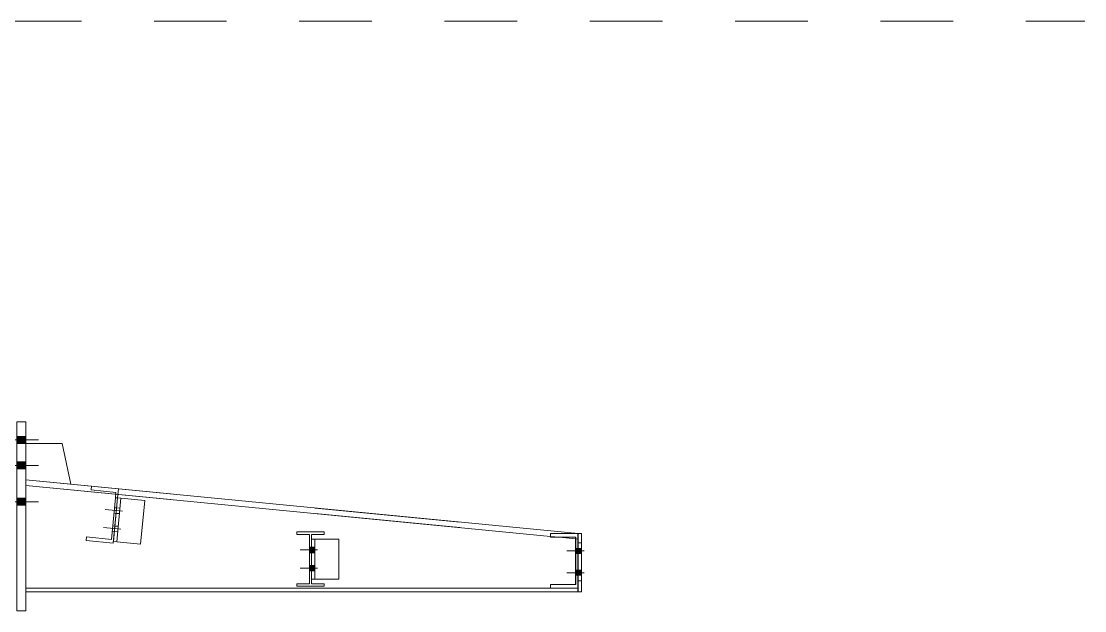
# Model space of a CAD drawing. Header units: millimetres. Extents: x 652937 to 1670132, y 1473552 to 2851037.
# Drawn here: x 663476.24 to 663479.168, y 1524528.598 to 1524530.22 of the extents above; entities that cross this region are included whole.
import ezdxf

# ---------------------------------------------------------------- set-up
doc = ezdxf.new("R2010")
doc.units = ezdxf.units.MM
for name, pattern in [('XKITLINE00', [0]), ('XKITLINE01', [4, 1, -1, 1, -1]), ('XKITLINE02', [4, 2, -2])]:
    doc.linetypes.add(name, pattern=pattern)
for name, color, linetype, lineweight in [('Bolt', 7, 'Continuous', 0), ('Part', 7, 'Continuous', 0), ('S-GRID', 7, 'Continuous', 9)]:
    doc.layers.add(name, color=color, linetype=linetype, lineweight=lineweight)

# ---------------------------------------------------------------- blocks, each defined once
blk = doc.blocks.new('*A18762946')
at = {"layer": 'S-GRID', "color": 7, "linetype": 'XKITLINE01', "lineweight": 0}
blk.add_line((-21.862873, 30.9), (90.947689, 30.9), dxfattribs=at)
blk = doc.blocks.new('*A18772947')
at = {"layer": 'Part', "color": 7, "linetype": 'XKITLINE02', "lineweight": 0}
for p, q in [((76.372307, 24.588961), (76.372307, 24.513608)), ((76.372617, 24.588961), (76.372307, 24.588961)), ((76.372307, 24.588961), (76.372679, 24.588925)), ((76.372307, 24.513608), (76.372617, 24.513608)), ((76.372307, 24.513608), (76.372679, 24.513572)), ((76.372617, 24.513608), (76.372617, 24.588961)), ((76.372617, 24.588961), (76.372679, 24.588955)), ((76.372617, 24.513608), (76.372679, 24.513602)), ((76.372679, 24.588925), (83.974157, 23.850012)), ((76.372679, 24.513572), (83.974157, 23.774658)), ((83.713646, 23.800012), (83.595952, 23.811452)), ((83.970952, 23.775), (83.940952, 23.777916)), ((83.974157, 23.774658), (83.974157, 23.850012)), ((83.974157, 23.850012), (83.974467, 23.850012)), ((83.974157, 23.774658), (83.974467, 23.774658))]:
    blk.add_line(p, q, dxfattribs=at)
at = {"layer": 'Part', "color": 7, "linetype": 'XKITLINE00', "lineweight": 0}
for p, q in [((76.372679, 24.588955), (83.974467, 23.850012)), ((83.595952, 23.811452), (76.372679, 24.513602)), ((83.940952, 23.777916), (83.713646, 23.800012)), ((83.974467, 23.774658), (83.970952, 23.775)), ((83.974467, 23.850012), (83.974467, 23.774658))]:
    blk.add_line(p, q, dxfattribs=at)
blk = doc.blocks.new('*A18782948')
at = {"layer": 'Part', "color": 7, "linetype": 'XKITLINE02', "lineweight": 0}
for p, q in [((76.372307, 23.100012), (76.372679, 23.100012)), ((76.372307, 23.100012), (76.372307, 23.050012)), ((76.372617, 23.100012), (76.372307, 23.100012)), ((76.372307, 23.050012), (76.372617, 23.050012)), ((76.372307, 23.050012), (76.372679, 23.050012)), ((76.372617, 23.050012), (76.372617, 23.100012)), ((76.372679, 23.100012), (76.372617, 23.100012)), ((76.372617, 23.050012), (76.372679, 23.050012)), ((83.974157, 23.100012), (83.595952, 23.100012)), ((83.974157, 23.050012), (83.974157, 23.100012)), ((83.974157, 23.100012), (83.974467, 23.100012)), ((83.974467, 23.050012), (83.974157, 23.050012))]:
    blk.add_line(p, q, dxfattribs=at)
at = {"layer": 'Part', "color": 7, "linetype": 'XKITLINE00', "lineweight": 0}
for p, q in [((83.595952, 23.100012), (76.372679, 23.100012)), ((76.372679, 23.050012), (83.974467, 23.050012)), ((83.974467, 23.100012), (83.970952, 23.100012)), ((83.974467, 23.100012), (83.974467, 23.050012))]:
    blk.add_line(p, q, dxfattribs=at)
blk = doc.blocks.new('*A18792949')
at = {"layer": 'Part', "color": 7, "linetype": 'XKITLINE02', "lineweight": 0}
for p, q in [((76.372454, 23.100012), (76.372461, 24.513606)), ((76.372461, 24.513606), (83.974304, 23.774912)), ((76.372461, 24.513606), (76.372477, 24.513606)), ((76.372477, 24.513606), (76.37247, 23.100012)), ((76.372477, 24.513606), (76.372679, 24.513586)), ((76.372679, 24.513586), (83.97432, 23.774912)), ((83.974304, 23.100012), (83.974304, 23.774912)), ((83.974304, 23.774912), (83.97432, 23.774912)), ((83.97432, 23.774912), (83.97432, 23.100012)), ((83.97432, 23.100012), (76.372454, 23.100012))]:
    blk.add_line(p, q, dxfattribs=at)
blk = doc.blocks.new('*A21173187')
at = {"layer": 'Part', "color": 7, "linetype": 'XKITLINE02', "lineweight": 0}
for p, q in [((77.270549, 24.45124), (77.270315, 24.45124)), ((77.270549, 24.45124), (77.275368, 24.501007)), ((77.613944, 24.417994), (77.270549, 24.45124)), ((77.275368, 24.501007), (77.275133, 24.501007)), ((77.275368, 24.501007), (77.648622, 24.46487)), ((77.648622, 24.46487), (77.636576, 24.340452)), ((77.648622, 24.46487), (77.648388, 24.46487)), ((77.551445, 23.771019), (77.606856, 24.343343)), ((77.576487, 23.71836), (77.636716, 24.340452)), ((77.606716, 24.343343), (77.613944, 24.417994)), ((77.606856, 24.343343), (77.606716, 24.343343)), ((77.606716, 24.343343), (77.636576, 24.340452)), ((77.636716, 24.340452), (77.606856, 24.343343)), ((77.613944, 24.417994), (77.613709, 24.417994)), ((77.636576, 24.340452), (77.636716, 24.340452)), ((77.202858, 23.754498), (77.203232, 23.754498)), ((77.20805, 23.804265), (77.203232, 23.754498)), ((77.203232, 23.754498), (77.576487, 23.71836)), ((77.207676, 23.804265), (77.20805, 23.804265)), ((77.551445, 23.771019), (77.20805, 23.804265)), ((77.55107, 23.771019), (77.551445, 23.771019)), ((77.576112, 23.71836), (77.576487, 23.71836))]:
    blk.add_line(p, q, dxfattribs=at)
blk = doc.blocks.new('*A21193189')
at = {"layer": 'Part', "color": 7, "linetype": 'XKITLINE02', "lineweight": 0}
for p, q in [((76.247679, 25.388983), (76.247261, 25.388983)), ((76.247261, 25.388983), (76.247261, 22.788983)), ((76.247679, 25.388983), (76.247261, 25.388983)), ((76.247679, 22.788983), (76.247679, 25.388983)), ((76.372261, 22.788983), (76.372261, 25.388983)), ((76.247261, 22.788983), (76.247679, 22.788983)), ((76.247261, 22.788983), (76.247679, 22.788983))]:
    blk.add_line(p, q, dxfattribs=at)
at = {"layer": 'Part', "color": 7, "linetype": 'XKITLINE00', "lineweight": 0}
for p, q in [((76.372679, 25.388983), (76.247679, 25.388983)), ((76.372679, 22.788983), (76.372679, 25.388983)), ((76.247679, 22.788983), (76.372679, 22.788983))]:
    blk.add_line(p, q, dxfattribs=at)
blk = doc.blocks.new('*A21203190')
at = {"layer": 'Bolt', "color": 7, "linetype": 'XKITLINE02', "lineweight": 0}
for p, q in [((77.703916, 24.158086), (77.465423, 24.181092)), ((77.623324, 24.203535), (77.593463, 24.206416)), ((77.668112, 24.199215), (77.623319, 24.203536)), ((77.6161, 24.128882), (77.586238, 24.131763)), ((77.660887, 24.124562), (77.616095, 24.128882)), ((77.679911, 23.909241), (77.441418, 23.932247)), ((77.592095, 23.880037), (77.562233, 23.882918)), ((77.59932, 23.954691), (77.569458, 23.957571)), ((77.636882, 23.875717), (77.59209, 23.880038)), ((77.644107, 23.95037), (77.599315, 23.954691))]:
    blk.add_line(p, q, dxfattribs=at)
blk = doc.blocks.new('*A21213191')
at = {"layer": 'Part', "color": 7, "linetype": 'XKITLINE02', "lineweight": 0}
for p, q in [((77.578792, 23.743179), (77.636612, 24.340386)), ((77.578908, 23.743179), (77.636728, 24.340386)), ((77.623582, 23.738842), (77.681402, 24.33605)), ((77.623684, 23.738842), (77.681504, 24.33605)), ((77.636612, 24.340386), (77.636728, 24.340386)), ((77.681402, 24.33605), (77.636612, 24.340386)), ((77.636728, 24.340386), (78.009983, 24.304249)), ((77.681504, 24.33605), (77.681402, 24.33605)), ((78.009969, 24.304249), (77.681504, 24.33605)), ((77.952149, 23.707041), (78.009969, 24.304249)), ((77.952163, 23.707041), (78.009983, 24.304249)), ((78.009983, 24.304249), (78.009969, 24.304249)), ((77.578908, 23.743179), (77.578792, 23.743179)), ((77.578792, 23.743179), (77.623582, 23.738842)), ((77.952163, 23.707041), (77.578908, 23.743179)), ((77.623582, 23.738842), (77.623684, 23.738842)), ((77.623684, 23.738842), (77.952149, 23.707041)), ((77.952149, 23.707041), (77.952163, 23.707041))]:
    blk.add_line(p, q, dxfattribs=at)
blk = doc.blocks.new('*A21223192')
at = {"layer": 'Part', "color": 7, "linetype": 'XKITLINE00', "lineweight": 0}
for p, q in [((77.578923, 23.743179), (77.636743, 24.340386)), ((77.63686, 24.340386), (77.57904, 23.743179)), ((77.68165, 24.33605), (77.62383, 23.738842)), ((77.636743, 24.340386), (77.63686, 24.340386)), ((77.636743, 24.340386), (77.636859, 24.340375)), ((77.63686, 24.340386), (77.68165, 24.33605)), ((77.681649, 24.33604), (78.010012, 24.304249)), ((77.952192, 23.707041), (78.010012, 24.304249)), ((78.010012, 24.304249), (78.009998, 24.304249)), ((77.57904, 23.743179), (77.578923, 23.743179)), ((77.578923, 23.743179), (77.579039, 23.743168)), ((77.62383, 23.738842), (77.57904, 23.743179)), ((77.623829, 23.738832), (77.952192, 23.707041)), ((77.952178, 23.707041), (77.952192, 23.707041))]:
    blk.add_line(p, q, dxfattribs=at)
at = {"layer": 'Part', "color": 7, "linetype": 'XKITLINE02', "lineweight": 0}
for p, q in [((77.681548, 24.33605), (77.623728, 23.738842)), ((77.636859, 24.340375), (78.009998, 24.304249)), ((77.68165, 24.33605), (77.681548, 24.33605)), ((77.681548, 24.33605), (77.681649, 24.33604)), ((78.009998, 24.304249), (77.952178, 23.707041)), ((77.579039, 23.743168), (77.952178, 23.707041)), ((77.623728, 23.738842), (77.62383, 23.738842)), ((77.623728, 23.738842), (77.623829, 23.738832))]:
    blk.add_line(p, q, dxfattribs=at)
blk = doc.blocks.new('*A21243194')
at = {"layer": 'Part', "color": 7, "linetype": 'XKITLINE02', "lineweight": 0}
for p, q in [((76.372461, 24.588958), (76.372461, 25.088958)), ((76.372679, 25.088958), (76.372461, 25.088958)), ((76.372479, 24.588958), (76.372479, 25.088958)), ((76.872461, 25.088958), (76.991517, 24.528777)), ((76.991517, 24.528777), (76.372461, 24.588958)), ((76.372461, 24.588958), (76.372479, 24.588958)), ((76.372479, 24.588958), (76.372679, 24.588939)), ((76.372679, 24.588939), (76.991536, 24.528777)), ((76.991517, 24.528777), (76.991536, 24.528777))]:
    blk.add_line(p, q, dxfattribs=at)
at = {"layer": 'Part', "color": 7, "linetype": 'XKITLINE00', "lineweight": 0}
for p, q in [((76.872479, 25.088958), (76.372679, 25.088958)), ((76.872461, 25.088958), (76.872479, 25.088958)), ((76.991536, 24.528777), (76.872479, 25.088958))]:
    blk.add_line(p, q, dxfattribs=at)
blk = doc.blocks.new('*A21253195')
at = {"layer": 'Bolt'}
for points in [[(75.277, 25.091), (75.247, 25.091), (75.247, 25.186), (75.277, 25.186)], [(75.278, 25.091), (75.248, 25.091), (75.248, 25.186), (75.278, 25.186)], [(76.372, 25.091), (76.247, 25.091), (76.247, 25.186), (76.372, 25.186)], [(76.373, 25.091), (76.248, 25.091), (76.248, 25.186), (76.373, 25.186)], [(75.278, 24.741), (75.248, 24.741), (75.248, 24.836), (75.278, 24.836)], [(76.373, 24.741), (76.248, 24.741), (76.248, 24.836), (76.373, 24.836)], [(75.278, 24.241), (75.248, 24.241), (75.248, 24.336), (75.278, 24.336)], [(76.373, 24.241), (76.248, 24.241), (76.248, 24.336), (76.373, 24.336)]]:
    blk.add_hatch(color=7, dxfattribs=at).paths.add_polyline_path(points, flags=17)
at = {"layer": 'Bolt', "color": 7, "linetype": 'XKITLINE00', "lineweight": 0}
for p, q in [((75.247, 25.186), (75.277, 25.186)), ((75.248, 25.186), (75.278, 25.186)), ((76.247, 25.186), (76.372, 25.186)), ((76.248, 25.186), (76.373, 25.186)), ((75.195, 25.139), (76.548, 25.139)), ((75.195, 25.139), (76.547, 25.139)), ((75.247, 25.091), (75.277, 25.091)), ((75.248, 25.091), (75.278, 25.091)), ((76.247, 25.091), (76.372, 25.091)), ((76.248, 25.091), (76.373, 25.091)), ((75.195, 24.789), (76.548, 24.789)), ((75.248, 24.836), (75.278, 24.836)), ((75.248, 24.741), (75.278, 24.741)), ((76.248, 24.836), (76.373, 24.836)), ((76.248, 24.741), (76.373, 24.741)), ((75.248, 24.336), (75.278, 24.336)), ((76.248, 24.336), (76.373, 24.336)), ((75.195, 24.289), (76.548, 24.289)), ((75.248, 24.241), (75.278, 24.241)), ((76.248, 24.241), (76.373, 24.241))]:
    blk.add_line(p, q, dxfattribs=at)
at = {"layer": 'Bolt', "color": 7, "linetype": 'XKITLINE02', "lineweight": 0}
for p, q in [((75.195, 24.789), (76.547, 24.789)), ((75.247, 24.836), (75.277, 24.836)), ((75.247, 24.741), (75.277, 24.741)), ((76.247, 24.836), (76.372, 24.836)), ((76.247, 24.741), (76.372, 24.741)), ((75.247, 24.336), (75.277, 24.336)), ((76.247, 24.336), (76.372, 24.336)), ((75.195, 24.289), (76.547, 24.289)), ((75.247, 24.241), (75.277, 24.241)), ((76.247, 24.241), (76.372, 24.241))]:
    blk.add_line(p, q, dxfattribs=at)
blk = doc.blocks.new('*A24713541')
at = {"layer": 'Part', "color": 7, "linetype": 'XKITLINE00', "lineweight": 0}
for p, q in [((83.595532, 23.800012), (83.595532, 23.850012)), ((83.595532, 23.850012), (83.595952, 23.850012)), ((83.970952, 23.850012), (83.595532, 23.850012)), ((83.595952, 23.800012), (83.595532, 23.800012)), ((83.595532, 23.800012), (83.940952, 23.800012)), ((83.595952, 23.800012), (83.595952, 23.850012)), ((83.940532, 23.150012), (83.940532, 23.800012)), ((83.940952, 23.150012), (83.940952, 23.800012)), ((83.970952, 23.100012), (83.970952, 23.850012)), ((83.595532, 23.100012), (83.595532, 23.150012)), ((83.595532, 23.150012), (83.595952, 23.150012)), ((83.940952, 23.150012), (83.595532, 23.150012)), ((83.595952, 23.150012), (83.595952, 23.100012)), ((83.595952, 23.100012), (83.595532, 23.100012)), ((83.595532, 23.100012), (83.970952, 23.100012))]:
    blk.add_line(p, q, dxfattribs=at)
at = {"layer": 'Part', "color": 7, "linetype": 'XKITLINE02', "lineweight": 0}
blk.add_line((83.970532, 23.100012), (83.970532, 23.850012), dxfattribs=at)
blk = doc.blocks.new('*A24723542')
at = {"layer": 'Part', "color": 7, "linetype": 'XKITLINE02', "lineweight": 0}
for p, q in [((83.970191, 23.850012), (83.594957, 23.850012)), ((83.594957, 23.800012), (83.940191, 23.800012)), ((83.595191, 23.850012), (83.595191, 23.800012)), ((83.940191, 23.800012), (83.940191, 23.150012)), ((83.970191, 23.100012), (83.970191, 23.850012)), ((83.940191, 23.150012), (83.594957, 23.150012)), ((83.595191, 23.100012), (83.595191, 23.150012)), ((83.594957, 23.100012), (83.970191, 23.100012))]:
    blk.add_line(p, q, dxfattribs=at)
blk = doc.blocks.new('*A24733543')
at = {"layer": 'Bolt'}
for points in [[(83.94, 23.647), (83.97, 23.647), (83.97, 23.577), (83.94, 23.577)], [(83.97, 23.647), (84.02, 23.647), (84.02, 23.577), (83.97, 23.577)], [(83.94, 23.347), (83.97, 23.347), (83.97, 23.277), (83.94, 23.277)], [(83.97, 23.347), (84.02, 23.347), (84.02, 23.277), (83.97, 23.277)]]:
    blk.add_hatch(color=7, dxfattribs=at).paths.add_polyline_path(points, flags=17)
at = {"layer": 'Bolt', "color": 7, "linetype": 'XKITLINE00', "lineweight": 0}
for p, q in [((84.06, 23.612), (83.82, 23.612)), ((83.97, 23.647), (83.94, 23.647)), ((83.97, 23.577), (83.94, 23.577)), ((84.02, 23.647), (83.97, 23.647)), ((84.02, 23.577), (83.97, 23.577)), ((84.06, 23.312), (83.82, 23.312)), ((83.97, 23.347), (83.94, 23.347)), ((83.97, 23.277), (83.94, 23.277)), ((84.02, 23.347), (83.97, 23.347)), ((84.02, 23.277), (83.97, 23.277))]:
    blk.add_line(p, q, dxfattribs=at)
blk = doc.blocks.new('*A24743544')
at = {"layer": 'Part', "color": 7, "linetype": 'XKITLINE02', "lineweight": 0}
for p, q in [((83.970098, 23.724909), (83.970098, 23.200012)), ((83.970207, 23.724909), (83.970098, 23.724909)), ((83.970098, 23.724909), (83.97432, 23.724909)), ((83.970517, 23.850012), (83.970207, 23.850012)), ((83.970207, 23.850012), (83.970207, 23.724909)), ((83.970207, 23.850012), (83.970952, 23.850012)), ((83.970952, 23.724909), (83.970207, 23.724909)), ((83.970517, 23.724909), (83.970517, 23.850012)), ((83.970517, 23.850012), (83.970952, 23.850012)), ((83.970625, 23.724909), (83.970517, 23.724909)), ((83.970517, 23.724909), (83.970952, 23.724909)), ((83.970625, 23.200012), (83.970625, 23.724909)), ((83.970625, 23.724909), (83.970952, 23.724909)), ((84.020098, 23.200012), (84.020098, 23.724909)), ((84.020207, 23.850012), (84.020207, 23.724909)), ((83.970098, 23.200012), (83.970207, 23.200012)), ((83.970098, 23.200012), (83.97432, 23.200012)), ((83.970207, 23.200012), (83.970207, 23.050012)), ((83.970207, 23.200012), (83.970952, 23.200012)), ((83.970517, 23.200012), (83.970517, 23.100012)), ((83.970517, 23.200012), (83.970625, 23.200012)), ((84.020207, 23.050012), (84.020207, 23.200012)), ((83.970207, 23.050012), (83.970517, 23.050012)), ((83.970207, 23.050012), (83.974467, 23.050012))]:
    blk.add_line(p, q, dxfattribs=at)
at = {"layer": 'Part', "color": 7, "linetype": 'XKITLINE00', "lineweight": 0}
for p, q in [((83.970952, 23.850012), (84.020517, 23.850012)), ((83.970952, 23.724909), (84.020625, 23.724909)), ((84.020517, 23.724909), (84.020517, 23.850012)), ((84.020625, 23.200012), (84.020625, 23.724909)), ((83.970952, 23.200012), (84.020625, 23.200012)), ((84.020517, 23.050012), (84.020517, 23.200012)), ((83.970517, 23.100012), (83.970517, 23.050012)), ((83.970517, 23.050012), (84.020517, 23.050012))]:
    blk.add_line(p, q, dxfattribs=at)
blk = doc.blocks.new('*A24753545')
at = {"layer": 'Bolt'}
for points in [[(83.971, 23.577), (83.941, 23.577), (83.941, 23.647), (83.971, 23.647)], [(84.021, 23.577), (83.971, 23.577), (83.971, 23.647), (84.021, 23.647)], [(83.971, 23.277), (83.941, 23.277), (83.941, 23.347), (83.971, 23.347)], [(84.021, 23.277), (83.971, 23.277), (83.971, 23.347), (84.021, 23.347)]]:
    blk.add_hatch(color=7, dxfattribs=at).paths.add_polyline_path(points, flags=17)
at = {"layer": 'Bolt', "color": 7, "linetype": 'XKITLINE00', "lineweight": 0}
for p, q in [((84.06, 23.612), (83.821, 23.612)), ((83.971, 23.647), (83.941, 23.647)), ((83.971, 23.577), (83.941, 23.577)), ((84.021, 23.647), (83.971, 23.647)), ((84.021, 23.577), (83.971, 23.577)), ((84.06, 23.312), (83.821, 23.312)), ((83.971, 23.347), (83.941, 23.347)), ((83.971, 23.277), (83.941, 23.277)), ((84.021, 23.347), (83.971, 23.347)), ((84.021, 23.277), (83.971, 23.277))]:
    blk.add_line(p, q, dxfattribs=at)
blk = doc.blocks.new('*A24763546')
at = {"layer": 'Part', "color": 7, "linetype": 'XKITLINE00', "lineweight": 0}
for p, q in [((80.104502, 23.875012), (80.103943, 23.875012)), ((80.103943, 23.875012), (80.479502, 23.875012)), ((80.103943, 23.840012), (80.103943, 23.875012)), ((80.104502, 23.840012), (80.104502, 23.875012)), ((80.479502, 23.875012), (80.479502, 23.840012)), ((80.279502, 23.840012), (80.103943, 23.840012)), ((80.278943, 23.160012), (80.278943, 23.840012)), ((80.279502, 23.160012), (80.279502, 23.840012)), ((80.479502, 23.840012), (80.304502, 23.840012)), ((80.304502, 23.160012), (80.304502, 23.840012)), ((80.103943, 23.125012), (80.103943, 23.160012)), ((80.103943, 23.160012), (80.104502, 23.160012)), ((80.279502, 23.160012), (80.103943, 23.160012)), ((80.104502, 23.125012), (80.104502, 23.160012)), ((80.479502, 23.160012), (80.304502, 23.160012)), ((80.479502, 23.125012), (80.479502, 23.160012)), ((80.104502, 23.125012), (80.103943, 23.125012)), ((80.103943, 23.125012), (80.479502, 23.125012))]:
    blk.add_line(p, q, dxfattribs=at)
at = {"layer": 'Part', "color": 7, "linetype": 'XKITLINE02', "lineweight": 0}
for p, q in [((80.478943, 23.840012), (80.478943, 23.875012)), ((80.278943, 23.840012), (80.279502, 23.840012)), ((80.303943, 23.160012), (80.303943, 23.840012)), ((80.304502, 23.840012), (80.303943, 23.840012)), ((80.303943, 23.160012), (80.304502, 23.160012)), ((80.478943, 23.125012), (80.478943, 23.160012))]:
    blk.add_line(p, q, dxfattribs=at)
blk = doc.blocks.new('*A24773547')
at = {"layer": 'Part', "color": 7, "linetype": 'XKITLINE02', "lineweight": 0}
for p, q in [((80.478881, 23.875012), (80.103507, 23.875012)), ((80.103881, 23.875012), (80.103881, 23.840012)), ((80.478881, 23.840012), (80.478881, 23.875012)), ((80.103507, 23.840012), (80.278881, 23.840012)), ((80.278881, 23.840012), (80.278881, 23.160012)), ((80.303507, 23.840012), (80.478881, 23.840012)), ((80.303881, 23.160012), (80.303881, 23.840012)), ((80.278881, 23.160012), (80.103507, 23.160012)), ((80.103881, 23.125012), (80.103881, 23.160012)), ((80.478881, 23.160012), (80.303507, 23.160012)), ((80.478881, 23.125012), (80.478881, 23.160012)), ((80.103507, 23.125012), (80.478881, 23.125012))]:
    blk.add_line(p, q, dxfattribs=at)
blk = doc.blocks.new('*A24783548')
at = {"layer": 'Bolt', "color": 7, "linetype": 'XKITLINE02', "lineweight": 0}
for p, q in [((80.388435, 23.625012), (80.148835, 23.625012)), ((80.303823, 23.587512), (80.278823, 23.587512)), ((80.303846, 23.662512), (80.278846, 23.662512)), ((80.348823, 23.587512), (80.303823, 23.587512)), ((80.348846, 23.662512), (80.303846, 23.662512)), ((80.388435, 23.375012), (80.148835, 23.375012)), ((80.303823, 23.337512), (80.278823, 23.337512)), ((80.303846, 23.412512), (80.278846, 23.412512)), ((80.348823, 23.337512), (80.303823, 23.337512)), ((80.348846, 23.412512), (80.303846, 23.412512))]:
    blk.add_line(p, q, dxfattribs=at)
blk = doc.blocks.new('*A24793549')
at = {"layer": 'Part', "color": 7, "linetype": 'XKITLINE02', "lineweight": 0}
for p, q in [((80.678904, 23.775012), (80.303788, 23.775012)), ((80.303788, 23.775012), (80.303788, 23.225012)), ((80.303904, 23.225012), (80.303904, 23.775012)), ((80.348788, 23.225012), (80.348788, 23.775012)), ((80.34889, 23.225012), (80.34889, 23.775012)), ((80.67889, 23.225012), (80.67889, 23.775012)), ((80.678904, 23.775012), (80.678904, 23.225012)), ((80.678904, 23.225012), (80.303788, 23.225012))]:
    blk.add_line(p, q, dxfattribs=at)
blk = doc.blocks.new('*A24803550')
at = {"layer": 'Part', "color": 7, "linetype": 'XKITLINE02', "lineweight": 0}
for p, q in [((80.30392, 23.225012), (80.30392, 23.775012)), ((80.30392, 23.775012), (80.304502, 23.775012)), ((80.30392, 23.775012), (80.304036, 23.775012)), ((80.304036, 23.225012), (80.304036, 23.775012)), ((80.304036, 23.775012), (80.304502, 23.775012)), ((80.348934, 23.225012), (80.348934, 23.775012)), ((80.67892, 23.225012), (80.67892, 23.775012)), ((80.30392, 23.225012), (80.304502, 23.225012)), ((80.304036, 23.225012), (80.30392, 23.225012)), ((80.304502, 23.225012), (80.304036, 23.225012))]:
    blk.add_line(p, q, dxfattribs=at)
at = {"layer": 'Part', "color": 7, "linetype": 'XKITLINE00', "lineweight": 0}
for p, q in [((80.678934, 23.775012), (80.304502, 23.775012)), ((80.349036, 23.225012), (80.349036, 23.775012)), ((80.67892, 23.775012), (80.678934, 23.775012)), ((80.678934, 23.775012), (80.678934, 23.225012)), ((80.678934, 23.225012), (80.304502, 23.225012)), ((80.67892, 23.225012), (80.678934, 23.225012))]:
    blk.add_line(p, q, dxfattribs=at)
blk = doc.blocks.new('*A24813551')
at = {"layer": 'Bolt'}
for points in [[(80.304, 23.588), (80.279, 23.588), (80.279, 23.663), (80.304, 23.663)], [(80.349, 23.588), (80.304, 23.588), (80.304, 23.663), (80.349, 23.663)], [(80.304, 23.338), (80.279, 23.338), (80.279, 23.413), (80.304, 23.413)], [(80.349, 23.338), (80.304, 23.338), (80.304, 23.413), (80.349, 23.413)]]:
    blk.add_hatch(color=7, dxfattribs=at).paths.add_polyline_path(points, flags=17)
at = {"layer": 'Bolt', "color": 7, "linetype": 'XKITLINE00', "lineweight": 0}
for p, q in [((80.389, 23.625), (80.149, 23.625)), ((80.304, 23.663), (80.279, 23.663)), ((80.304, 23.588), (80.279, 23.588)), ((80.349, 23.663), (80.304, 23.663)), ((80.349, 23.588), (80.304, 23.588)), ((80.389, 23.375), (80.149, 23.375)), ((80.304, 23.413), (80.279, 23.413)), ((80.304, 23.338), (80.279, 23.338)), ((80.349, 23.413), (80.304, 23.413)), ((80.349, 23.338), (80.304, 23.338))]:
    blk.add_line(p, q, dxfattribs=at)

msp = doc.modelspace()

# ---------------------------------------------------------------- block references
at = {"color": 7, "lineweight": 0, "xscale": 0.2, "yscale": 0.2, "zscale": 0.2}
for name in ['*A18762946', '*A21193189', '*A21253195', '*A21243194', '*A18772947', '*A18792949', '*A21173187', '*A21213191', '*A21223192', '*A21203190', '*A24773547', '*A24763546', '*A24793549', '*A24803550', '*A24723542', '*A24713541', '*A24743544', '*A24783548', '*A24813551', '*A24733543', '*A24753545', '*A18782948']:
    msp.add_blockref(name, (663460.9784, 1524524.0403), dxfattribs=at)

doc.saveas('drawing.dxf')
